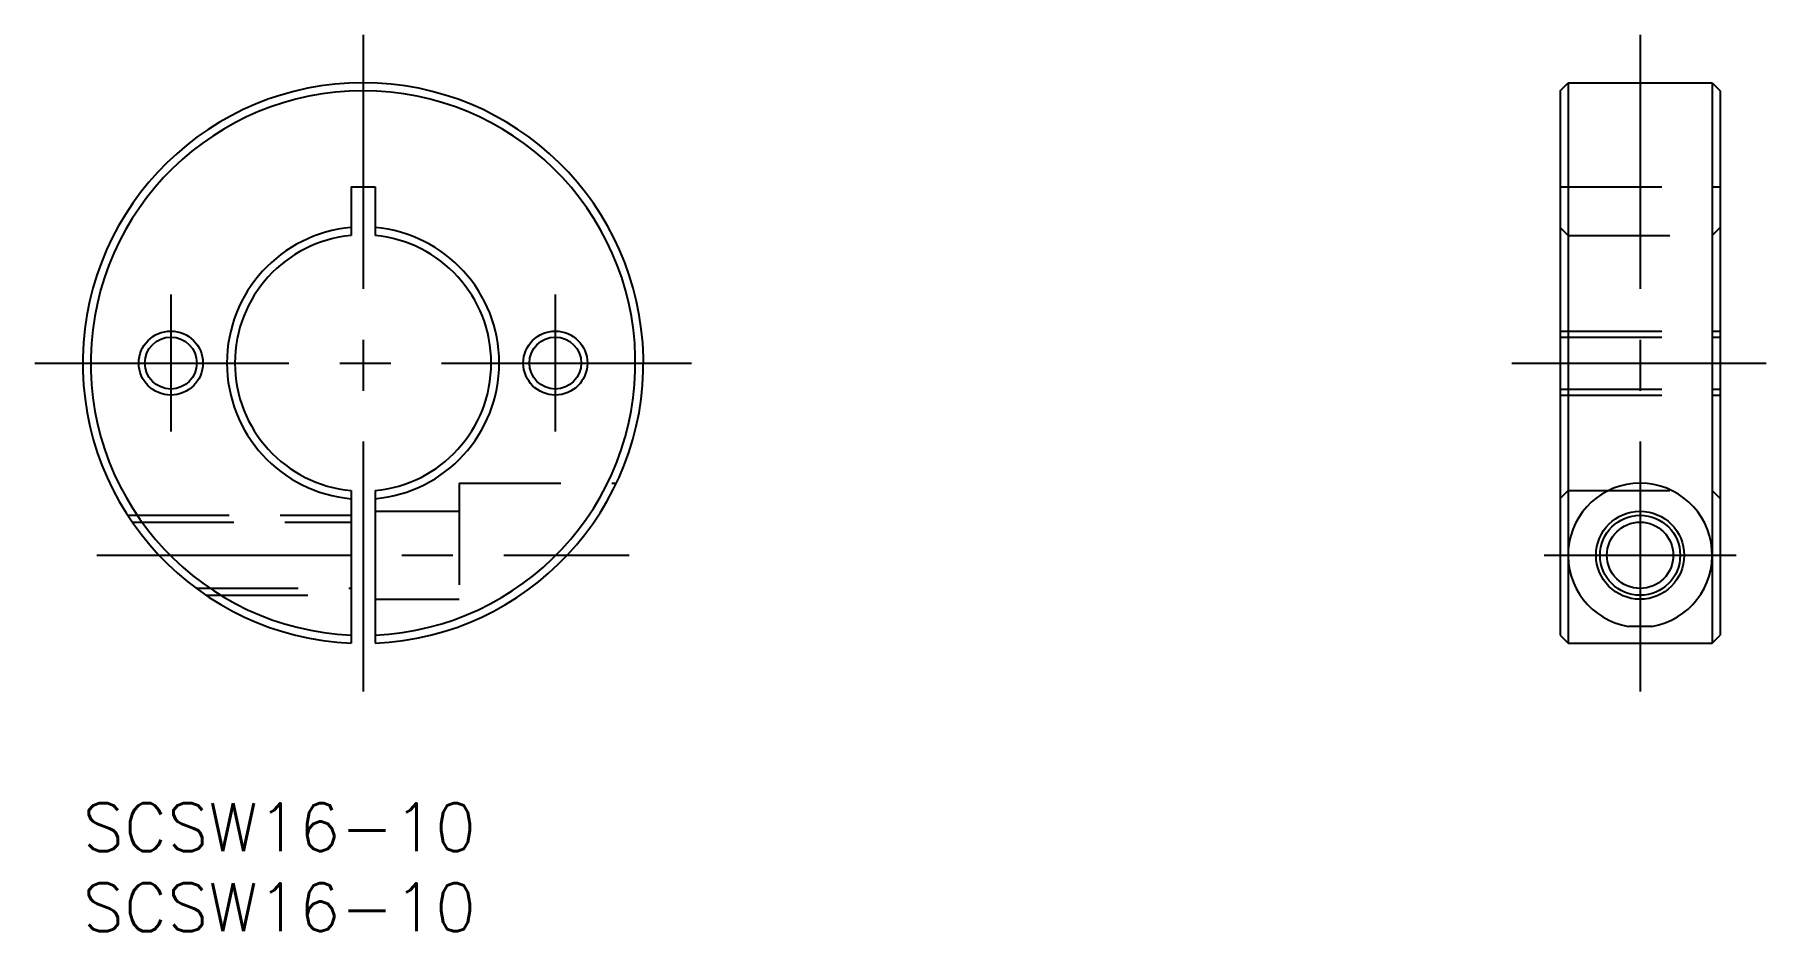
# Model space of a CAD drawing. Extents: x -3 to 105, y -8 to 48.
import ezdxf

# ---------------------------------------------------------------- set-up
doc = ezdxf.new("R2010")
doc.units = 0
doc.header["$LTSCALE"] = 0.5
doc.linetypes.add('CENTER', pattern=[50.8, 31.75, -6.35, 6.35, -6.35])
doc.linetypes.add('DASHED', pattern=[19.05, 12.7, -6.35])
for name, color, linetype in [('MSM_CENTER', 1, 'CENTER'), ('MSM_CONTINUOUS', 7, 'CONTINUOUS'), ('MSM_DASHED', 4, 'DASHED'), ('MSM_NARROW', 5, 'CONTINUOUS'), ('MSM_PART_NUMBER', 7, 'CONTINUOUS')]:
    doc.layers.add(name, color=color, linetype=linetype)
doc.styles.get("Standard").update_dxf_attribs({"font": 'txt.shx', "height": 3, "bigfont": 'bigfont.shx'})

# ---------------------------------------------------------------- blocks, each defined once
blk = doc.blocks.new('*U2')
at = {"layer": 'MSM_PART_NUMBER'}
blk.add_text('SCSW16-10', height=3, dxfattribs=at).set_placement((0, -3))
blk = doc.blocks.new('*U3')
at = {"layer": 'MSM_PART_NUMBER'}
blk.add_text('SCSW16-10', height=3, dxfattribs=at).set_placement((0, -8))

msp = doc.modelspace()

# ---------------------------------------------------------------- linework, layer by layer
at = {"layer": 'MSM_CENTER'}
for p, q in [((17.5, 47.98), (17.5, 6.98)), ((97.22, 47.98), (97.22, 6.98)), ((5.5, 31.76), (5.5, 23.21)), ((29.5, 31.76), (29.5, 23.21)), ((-3, 27.48), (38, 27.48)), ((89.22, 27.48), (105.22, 27.48)), ((0.88, 15.48), (34.12, 15.48)), ((91.22, 15.48), (103.22, 15.48))]:
    msp.add_line(p, q, dxfattribs=at)
at = {"layer": 'MSM_CONTINUOUS'}
for p, q in [((92.22, 44.48), (92.72, 44.98)), ((92.22, 44.48), (92.22, 10.5)), ((92.72, 44.98), (92.72, 10)), ((92.72, 44.98), (101.72, 44.98)), ((101.72, 44.98), (101.72, 10)), ((101.72, 44.98), (102.22, 44.48)), ((102.22, 44.48), (102.22, 10.5)), ((16.75, 38.48), (16.75, 35.45)), ((16.75, 38.48), (18.25, 38.48)), ((18.25, 38.48), (18.25, 35.45)), ((16.75, 19.52), (16.75, 10)), ((18.25, 19.52), (18.25, 10)), ((97.96, 11.04), (96.49, 11.04)), ((92.22, 10.5), (92.72, 10)), ((92.72, 10), (101.72, 10)), ((101.72, 10), (102.22, 10.5))]:
    msp.add_line(p, q, dxfattribs=at)
for centre, radius in [((5.5, 27.48), 1.62), ((29.5, 27.48), 1.62), ((97.22, 15.48), 2.75), ((97.22, 15.48), 2.07)]:
    msp.add_circle(centre, radius, dxfattribs=at)
for centre, radius, start, end in [((17.5, 27.48), 17.5, 272.4563, 267.5437), ((17.5, 27.48), 17, 272.5286, 267.4714), ((17.5, 27.48), 8.5, 95.0621, 264.9379), ((17.5, 27.48), 8.5, 275.0621, 84.9379), ((17.5, 27.48), 8, 95.3794, 264.6206), ((17.5, 27.48), 8, 275.3794, 84.6206), ((97.22, 15.48), 4.5, 279.4228, 260.5772)]:
    msp.add_arc(centre, radius, start, end, dxfattribs=at)
at = {"layer": 'MSM_DASHED'}
for p, q in [((92.22, 38.48), (102.22, 38.48)), ((92.22, 35.95), (92.72, 35.45)), ((102.22, 35.95), (101.72, 35.45)), ((92.72, 35.45), (101.72, 35.45)), ((92.22, 29.48), (102.22, 29.48)), ((92.22, 29.1), (102.22, 29.1)), ((92.22, 25.86), (102.22, 25.86)), ((92.22, 25.48), (102.22, 25.48)), ((23.5, 19.98), (23.5, 11.04)), ((23.5, 19.98), (33.31, 19.98)), ((92.22, 19.02), (92.72, 19.52)), ((92.72, 19.52), (101.72, 19.52)), ((102.22, 19.02), (101.72, 19.52)), ((2.8, 17.98), (16.75, 17.98)), ((3.09, 17.55), (16.75, 17.55)), ((18.25, 18.23), (23.5, 18.23)), ((7.09, 13.42), (16.75, 13.42)), ((7.7, 12.98), (16.75, 12.98)), ((18.25, 12.73), (23.5, 12.73))]:
    msp.add_line(p, q, dxfattribs=at)
at = {"layer": 'MSM_NARROW'}
for centre, radius in [((5.5, 27.48), 2), ((29.5, 27.48), 2), ((97.22, 15.48), 2.5)]:
    msp.add_circle(centre, radius, dxfattribs=at)

# ---------------------------------------------------------------- block references
at = {"layer": 'MSM_CONTINUOUS'}
for name in ['*U2', '*U3']:
    msp.add_blockref(name, (0, 0), dxfattribs=at)

doc.saveas('drawing.dxf')
